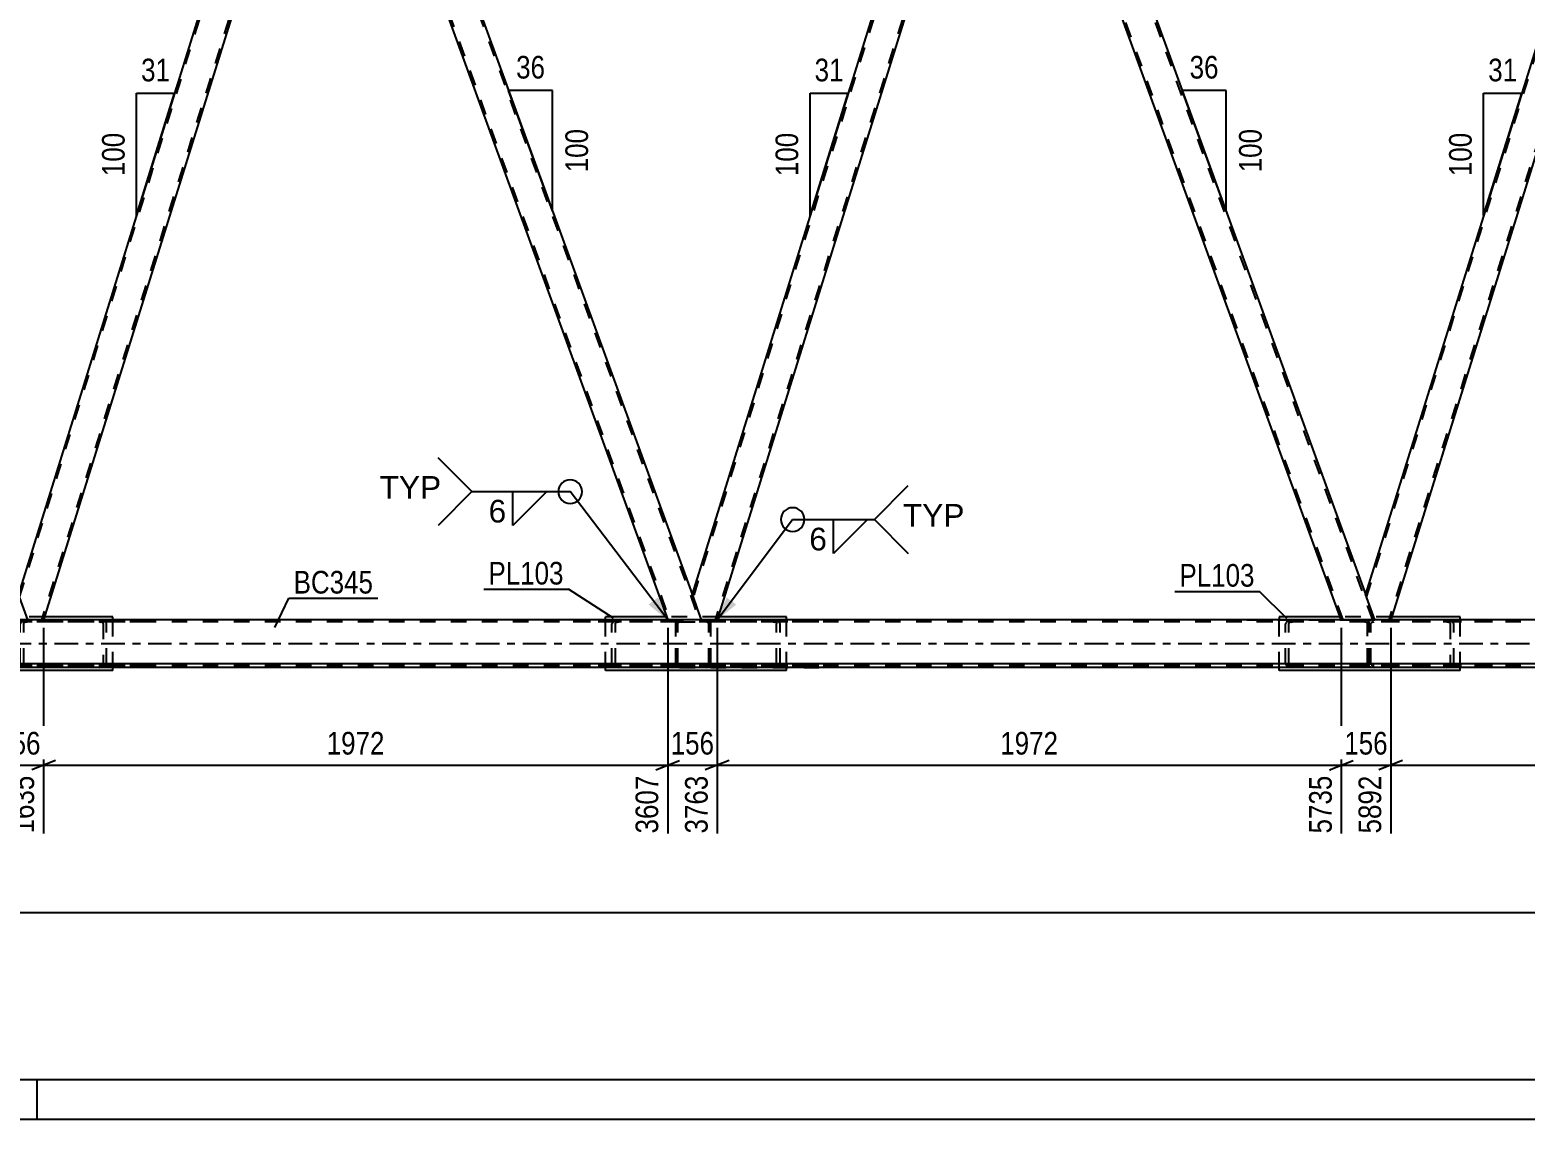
# Model space of a CAD drawing. Header units: millimetres. Extents: x -834 to 355, y -855 to -14.
# Drawn here: x -695.9 to -506.9, y -855.3 to -717.7 of the extents above; entities that cross this region are included whole.
import ezdxf

# ---------------------------------------------------------------- set-up
doc = ezdxf.new("R2010")
doc.units = ezdxf.units.MM
doc.linetypes.add('DXK_LINE_DOT2', pattern=[3.9198, 1.9599, -1.9599])
doc.linetypes.add('DXK_LINE_DOT3', pattern=[5.9187, 2.979, -0.9799, 0.9799, -0.9799])
doc.styles.add('Arial', font='ARIAL.TTF', dxfattribs={"height": 0.2})
doc.styles.add('Arial Narrow', font='ARIALN.TTF', dxfattribs={"height": 0.2})

# ---------------------------------------------------------------- blocks, each defined once
blk = doc.blocks.new('Unknown-570384938-1134')
at = {"color": 5, "linetype": 'Continuous'}
for p, q in [((-828.95, -850.33), (350.05, -850.33)), ((-694.95, -855.33), (-694.95, -850.33)), ((-833.95, -855.33), (355.05, -855.33))]:
    blk.add_line(p, q, dxfattribs=at)
blk = doc.blocks.new('Part-570384938-6758 - 6664')
at = {"color": 7, "linetype": 'DXK_LINE_DOT2'}
for p, q in [((-80.16, -792.49), (-759.54, -792.49)), ((-80.16, -798.01), (-759.54, -798.01))]:
    blk.add_line(p, q, dxfattribs=at)
at = {"color": 2, "linetype": 'Continuous'}
for p, q in [((-80.16, -792.25), (-755.54, -792.25)), ((-80.16, -798.25), (-755.54, -798.25))]:
    blk.add_line(p, q, dxfattribs=at)
at = {"color": 7, "linetype": 'DXK_LINE_DOT3'}
blk.add_line((-80.16, -795.25), (-759.54, -795.25), dxfattribs=at)
blk = doc.blocks.new('Part-570384938-7165 - 6664')
at = {"color": 7, "linetype": 'DXK_LINE_DOT2'}
for p, q in [((-609.82, -798.25), (-609.82, -792.25)), ((-596.15, -792.25), (-609.82, -792.25)), ((-596.15, -792.49), (-609.82, -792.49)), ((-601.58, -792.29), (-601.91, -792.25)), ((-601.91, -792.49), (-601.74, -792.51)), ((-601.51, -792.64), (-601.48, -792.73)), ((-601.48, -797.77), (-601.48, -792.73)), ((-601.04, -792.73), (-601.11, -792.55)), ((-601.04, -797.77), (-601.04, -792.73)), ((-596.15, -798.01), (-609.82, -798.01)), ((-609.82, -798.25), (-596.15, -798.25)), ((-601.74, -797.99), (-601.91, -798.01)), ((-601.91, -798.25), (-601.58, -798.22)), ((-601.48, -797.77), (-601.51, -797.86)), ((-601.11, -797.96), (-601.04, -797.77))]:
    blk.add_line(p, q, dxfattribs=at)
for centre, radius, start, end in [((-601.81, -792.91), 0.409, 41.9363, 80.4819), ((-601.71, -793.09), 0.817, 41.9363, 80.4819), ((-601.81, -797.59), 0.409, 279.5182, 318.0638), ((-601.71, -797.41), 0.817, 279.5182, 318.0638)]:
    blk.add_arc(centre, radius, start, end, dxfattribs=at)
blk = doc.blocks.new('Part-570384938-7232 - 6664')
at = {"color": 2, "linetype": 'Continuous'}
for p, q in [((-660.61, -671.25), (-697.31, -789)), ((-660.61, -671.25), (-659.29, -671.25)), ((-659.29, -671.25), (-657.75, -675.5)), ((-657.75, -675.5), (-694.14, -792.25)), ((-696.13, -792.25), (-697.31, -789))]:
    blk.add_line(p, q, dxfattribs=at)
at = {"color": 7, "linetype": 'DXK_LINE_DOT2'}
for p, q in [((-697.18, -789.37), (-660.36, -671.25)), ((-657.88, -675.13), (-694.39, -792.25)), ((-694.14, -792.25), (-696.13, -792.25))]:
    blk.add_line(p, q, dxfattribs=at)
blk = doc.blocks.new('Part-570384938-6977 - 6664')
at = {"color": 2, "linetype": 'Continuous'}
for p, q in [((-490.34, -671.25), (-527.04, -789)), ((-490.34, -671.25), (-489.02, -671.25)), ((-489.02, -671.25), (-487.48, -675.5)), ((-487.48, -675.5), (-523.87, -792.25)), ((-525.86, -792.25), (-527.04, -789))]:
    blk.add_line(p, q, dxfattribs=at)
at = {"color": 7, "linetype": 'DXK_LINE_DOT2'}
for p, q in [((-526.91, -789.37), (-490.09, -671.25)), ((-487.61, -675.13), (-524.12, -792.25)), ((-523.87, -792.25), (-525.86, -792.25))]:
    blk.add_line(p, q, dxfattribs=at)
blk = doc.blocks.new('Part-570384938-6995 - 6664')
at = {"color": 2, "linetype": 'Continuous'}
for p, q in [((-659.29, -671.25), (-655.04, -671.25)), ((-655.04, -671.25), (-612.18, -789)), ((-657.75, -675.5), (-615.25, -792.25)), ((-611.51, -792.25), (-615.25, -792.25)), ((-611.15, -792.25), (-611.51, -792.25)), ((-611.04, -792.25), (-611.15, -792.25)), ((-611, -792.25), (-611.04, -792.25))]:
    blk.add_line(p, q, dxfattribs=at)
at = {"color": 7, "linetype": 'DXK_LINE_DOT2'}
for p, q in [((-659.29, -671.25), (-657.75, -675.5)), ((-659.04, -671.25), (-615, -792.25)), ((-659.04, -671.25), (-659.02, -671.25)), ((-655.29, -671.25), (-611.25, -792.25)), ((-612.18, -789), (-611, -792.25)), ((-611, -792.25), (-611.15, -792.25))]:
    blk.add_line(p, q, dxfattribs=at)
blk = doc.blocks.new('Part-570384938-7006 - 6664')
at = {"color": 2, "linetype": 'Continuous'}
for p, q in [((-575.48, -671.25), (-612.18, -789)), ((-575.48, -671.25), (-574.16, -671.25)), ((-574.16, -671.25), (-572.61, -675.5)), ((-572.61, -675.5), (-609, -792.25)), ((-611, -792.25), (-612.18, -789)), ((-611, -792.25), (-609.5, -792.25)), ((-609.04, -792.25), (-609.5, -792.25)), ((-609, -792.25), (-609.04, -792.25))]:
    blk.add_line(p, q, dxfattribs=at)
at = {"color": 7, "linetype": 'DXK_LINE_DOT2'}
for p, q in [((-575.22, -671.25), (-612.04, -789.37)), ((-572.75, -675.13), (-609.25, -792.25)), ((-609.5, -792.25), (-609.15, -792.25))]:
    blk.add_line(p, q, dxfattribs=at)
blk = doc.blocks.new('Part-570384938-7026 - 6664')
at = {"color": 2, "linetype": 'Continuous'}
for p, q in [((-574.16, -671.25), (-569.9, -671.25)), ((-569.9, -671.25), (-527.04, -789)), ((-530.12, -792.25), (-572.61, -675.5))]:
    blk.add_line(p, q, dxfattribs=at)
at = {"color": 7, "linetype": 'DXK_LINE_DOT2'}
for p, q in [((-572.61, -675.5), (-574.16, -671.25)), ((-529.86, -792.25), (-573.9, -671.25)), ((-573.9, -671.25), (-573.88, -671.25)), ((-526.12, -792.25), (-570.16, -671.25)), ((-525.86, -792.25), (-527.04, -789)), ((-530.12, -792.25), (-525.86, -792.25))]:
    blk.add_line(p, q, dxfattribs=at)
blk = doc.blocks.new('Part-570384938-7076 - 6664')
at = {"color": 7, "linetype": 'DXK_LINE_DOT2'}
for p, q in [((-614.18, -792.55), (-614.22, -792.73)), ((-614.22, -797.77), (-614.22, -792.73)), ((-614.18, -792.54), (-614.18, -792.55)), ((-613.98, -792.73), (-613.96, -792.64)), ((-613.98, -797.77), (-613.98, -792.73)), ((-613.96, -792.64), (-613.91, -792.56)), ((-613.74, -792.25), (-613.92, -792.29)), ((-613.91, -792.56), (-613.83, -792.51)), ((-613.83, -792.51), (-613.74, -792.49)), ((-610.3, -792.25), (-613.74, -792.25)), ((-613.74, -792.49), (-610.3, -792.49)), ((-610.12, -792.29), (-610.3, -792.25)), ((-610.3, -792.49), (-610.21, -792.51)), ((-610.21, -792.51), (-610.13, -792.56)), ((-610.13, -792.56), (-610.08, -792.64)), ((-610.08, -792.64), (-610.06, -792.73)), ((-610.06, -797.77), (-610.06, -792.73)), ((-609.86, -792.55), (-609.86, -792.54)), ((-609.82, -792.73), (-609.86, -792.55)), ((-609.82, -797.77), (-609.82, -792.73)), ((-614.22, -797.77), (-614.22, -797.77)), ((-614.22, -797.77), (-614.18, -797.95)), ((-613.96, -797.86), (-613.98, -797.77)), ((-613.91, -797.94), (-613.96, -797.86)), ((-613.92, -798.21), (-613.74, -798.25)), ((-613.83, -797.99), (-613.91, -797.94)), ((-613.74, -798.01), (-613.83, -797.99)), ((-613.74, -798.01), (-610.3, -798.01)), ((-613.74, -798.25), (-610.3, -798.25)), ((-610.21, -797.99), (-610.3, -798.01)), ((-610.3, -798.25), (-610.12, -798.21)), ((-610.13, -797.94), (-610.21, -797.99)), ((-610.08, -797.86), (-610.13, -797.94)), ((-610.06, -797.77), (-610.08, -797.86)), ((-609.86, -797.95), (-609.82, -797.77)), ((-609.82, -797.77), (-609.82, -797.77))]:
    blk.add_line(p, q, dxfattribs=at)
for centre, start, end in [((-613.74, -792.73), 112.5, 157.5), ((-610.3, -792.73), 22.5, 67.5), ((-613.74, -797.77), 202.5, 247.5), ((-610.3, -797.77), 292.5, 337.5)]:
    blk.add_arc(centre, 0.48, start, end, dxfattribs=at)
blk = doc.blocks.new('Part-570384938-7183 - 6664')
at = {"color": 2, "linetype": 'Continuous'}
for p, q in [((-700.53, -791.85), (-708.23, -791.85)), ((-708.23, -792.25), (-708.23, -791.85)), ((-685.37, -791.85), (-694.01, -791.85)), ((-685.37, -792.25), (-685.37, -791.85)), ((-708.23, -798.65), (-708.23, -798.25)), ((-685.37, -798.65), (-708.23, -798.65)), ((-685.37, -798.65), (-685.37, -798.25))]:
    blk.add_line(p, q, dxfattribs=at)
at = {"color": 7, "linetype": 'DXK_LINE_DOT2'}
for p, q in [((-708.23, -798.25), (-708.23, -792.25)), ((-694.01, -791.85), (-700.53, -791.85)), ((-685.37, -798.25), (-685.37, -792.25))]:
    blk.add_line(p, q, dxfattribs=at)
blk = doc.blocks.new('Part-570384938-7162 - 6664')
at = {"color": 7, "linetype": 'DXK_LINE_DOT2'}
for p, q in [((-627.19, -792.25), (-614.22, -792.25)), ((-614.22, -792.49), (-627.19, -792.49)), ((-622.23, -792.55), (-622.3, -792.73)), ((-622.3, -797.77), (-622.3, -792.73)), ((-621.86, -792.73), (-621.83, -792.64)), ((-621.86, -797.77), (-621.86, -792.73)), ((-621.42, -792.25), (-621.76, -792.29)), ((-621.59, -792.51), (-621.42, -792.49)), ((-614.22, -798.25), (-614.22, -792.25)), ((-614.22, -798.01), (-627.19, -798.01)), ((-614.22, -798.25), (-627.19, -798.25)), ((-622.3, -797.77), (-622.23, -797.96)), ((-621.83, -797.86), (-621.86, -797.77)), ((-621.76, -798.22), (-621.42, -798.25)), ((-621.42, -798.01), (-621.59, -797.99))]:
    blk.add_line(p, q, dxfattribs=at)
for centre, radius, start, end in [((-621.62, -793.09), 0.817, 99.5182, 138.0638), ((-621.52, -792.91), 0.409, 99.5182, 138.0638), ((-621.62, -797.41), 0.817, 221.9363, 260.4819), ((-621.52, -797.59), 0.409, 221.9363, 260.4819)]:
    blk.add_arc(centre, radius, start, end, dxfattribs=at)
blk = doc.blocks.new('Part-570384938-7164 - 6664')
at = {"color": 7, "linetype": 'DXK_LINE_DOT2'}
for p, q in [((-697.02, -792.55), (-697.09, -792.73)), ((-697.09, -797.77), (-697.09, -792.73)), ((-696.65, -792.73), (-696.62, -792.64)), ((-696.65, -797.77), (-696.65, -792.73)), ((-696.22, -792.25), (-696.55, -792.29)), ((-696.38, -792.51), (-696.22, -792.49)), ((-681.28, -792.25), (-696.22, -792.25)), ((-681.28, -792.49), (-696.22, -792.49)), ((-686.71, -792.29), (-687.05, -792.25)), ((-687.05, -792.49), (-686.88, -792.51)), ((-686.64, -792.64), (-686.61, -792.73)), ((-686.61, -792.73), (-686.61, -797.77)), ((-686.17, -792.73), (-686.24, -792.55)), ((-686.17, -797.77), (-686.17, -792.73)), ((-697.09, -797.77), (-697.02, -797.96)), ((-696.62, -797.86), (-696.65, -797.77)), ((-696.55, -798.22), (-696.22, -798.25)), ((-696.22, -798.01), (-696.38, -797.99)), ((-681.28, -798.01), (-696.22, -798.01)), ((-681.28, -798.25), (-696.22, -798.25)), ((-686.88, -797.99), (-687.05, -798.01)), ((-687.05, -798.25), (-686.71, -798.22)), ((-686.61, -797.77), (-686.64, -797.86)), ((-686.24, -797.96), (-686.17, -797.77))]:
    blk.add_line(p, q, dxfattribs=at)
for centre, radius, start, end in [((-696.42, -793.09), 0.817, 99.5182, 138.0638), ((-696.32, -792.91), 0.409, 99.5182, 138.0638), ((-686.95, -792.91), 0.409, 41.9363, 80.4819), ((-686.85, -793.09), 0.817, 41.9363, 80.4819), ((-696.42, -797.41), 0.817, 221.9363, 260.4819), ((-696.32, -797.59), 0.409, 221.9363, 260.4819), ((-686.95, -797.59), 0.409, 279.5182, 318.0638), ((-686.85, -797.41), 0.817, 279.5182, 318.0638)]:
    blk.add_arc(centre, radius, start, end, dxfattribs=at)
blk = doc.blocks.new('Part-570384938-7166 - 6664')
at = {"color": 7, "linetype": 'DXK_LINE_DOT2'}
for p, q in [((-542.05, -792.25), (-527.12, -792.25)), ((-527.12, -792.49), (-542.05, -792.49)), ((-537.1, -792.55), (-537.16, -792.73)), ((-537.16, -797.77), (-537.16, -792.73)), ((-536.73, -792.73), (-536.69, -792.64)), ((-536.73, -797.77), (-536.73, -792.73)), ((-536.29, -792.25), (-536.62, -792.29)), ((-536.46, -792.51), (-536.29, -792.49)), ((-527.12, -792.25), (-526.82, -792.28)), ((-527.12, -792.49), (-526.95, -792.51)), ((-526.95, -792.51), (-526.81, -792.56)), ((-526.82, -798.22), (-526.82, -792.28)), ((-526.8, -792.29), (-526.82, -792.28)), ((-526.81, -797.94), (-526.81, -792.56)), ((-526.81, -792.56), (-526.77, -792.64)), ((-526.66, -792.39), (-526.8, -792.29)), ((-526.77, -792.64), (-526.75, -792.73)), ((-526.75, -797.77), (-526.75, -792.73)), ((-526.57, -792.55), (-526.66, -792.39)), ((-526.53, -792.73), (-526.57, -792.55)), ((-526.53, -797.77), (-526.53, -792.73)), ((-527.12, -798.01), (-542.05, -798.01)), ((-527.12, -798.25), (-542.05, -798.25)), ((-537.16, -797.77), (-537.1, -797.96)), ((-536.69, -797.86), (-536.73, -797.77)), ((-536.62, -798.22), (-536.29, -798.25)), ((-536.29, -798.01), (-536.46, -797.99)), ((-526.95, -797.99), (-527.12, -798.01)), ((-527.12, -798.25), (-526.82, -798.22)), ((-526.81, -797.94), (-526.95, -797.99)), ((-526.82, -798.22), (-526.8, -798.22)), ((-526.77, -797.86), (-526.81, -797.94)), ((-526.8, -798.22), (-526.66, -798.11)), ((-526.75, -797.77), (-526.77, -797.86)), ((-526.66, -798.11), (-526.57, -797.96)), ((-526.57, -797.96), (-526.53, -797.77))]:
    blk.add_line(p, q, dxfattribs=at)
for centre, radius, start, end in [((-536.49, -793.09), 0.817, 99.5182, 138.0638), ((-536.39, -792.91), 0.409, 99.5182, 138.0638), ((-536.49, -797.41), 0.817, 221.9363, 260.4819), ((-536.39, -797.59), 0.409, 221.9363, 260.4819)]:
    blk.add_arc(centre, radius, start, end, dxfattribs=at)
blk = doc.blocks.new('Part-570384938-7173 - 6664')
at = {"color": 2, "linetype": 'Continuous'}
for p, q in [((-530.26, -791.85), (-537.96, -791.85)), ((-537.96, -791.85), (-537.96, -792.25)), ((-515.1, -791.85), (-523.74, -791.85)), ((-515.1, -792.25), (-515.1, -791.85)), ((-537.96, -798.65), (-537.96, -798.25)), ((-515.1, -798.65), (-537.96, -798.65)), ((-515.1, -798.65), (-515.1, -798.25))]:
    blk.add_line(p, q, dxfattribs=at)
at = {"color": 7, "linetype": 'DXK_LINE_DOT2'}
for p, q in [((-537.96, -798.25), (-537.96, -792.25)), ((-523.74, -791.85), (-530.26, -791.85)), ((-515.1, -798.25), (-515.1, -792.25))]:
    blk.add_line(p, q, dxfattribs=at)
blk = doc.blocks.new('Part-570384938-7188 - 6664')
at = {"color": 2, "linetype": 'Continuous'}
for p, q in [((-615.4, -791.85), (-623.1, -791.85)), ((-623.1, -792.25), (-623.1, -791.85)), ((-600.24, -791.85), (-608.88, -791.85)), ((-600.24, -792.25), (-600.24, -791.85)), ((-623.1, -798.65), (-623.1, -798.25)), ((-600.24, -798.65), (-623.1, -798.65)), ((-600.24, -798.65), (-600.24, -798.25))]:
    blk.add_line(p, q, dxfattribs=at)
at = {"color": 7, "linetype": 'DXK_LINE_DOT2'}
for p, q in [((-623.1, -798.25), (-623.1, -792.25)), ((-608.88, -791.85), (-615.4, -791.85)), ((-600.24, -798.25), (-600.24, -792.25))]:
    blk.add_line(p, q, dxfattribs=at)
blk = doc.blocks.new('Part-570384938-7254 - 6664')
at = {"color": 7, "linetype": 'DXK_LINE_DOT2'}
for p, q in [((-526.76, -792.55), (-526.82, -792.73)), ((-526.82, -797.77), (-526.82, -792.73)), ((-526.39, -792.73), (-526.35, -792.64)), ((-526.39, -797.77), (-526.39, -792.73)), ((-525.95, -792.25), (-526.28, -792.29)), ((-526.12, -792.51), (-525.95, -792.49)), ((-511.01, -792.25), (-525.95, -792.25)), ((-511.01, -792.49), (-525.95, -792.49)), ((-516.44, -792.29), (-516.78, -792.25)), ((-516.78, -792.49), (-516.61, -792.51)), ((-516.37, -792.64), (-516.34, -792.73)), ((-516.34, -792.73), (-516.34, -797.77)), ((-515.9, -792.73), (-515.97, -792.55)), ((-515.9, -797.77), (-515.9, -792.73)), ((-526.82, -797.77), (-526.76, -797.96)), ((-526.35, -797.86), (-526.39, -797.77)), ((-526.28, -798.22), (-525.95, -798.25)), ((-525.95, -798.01), (-526.12, -797.99)), ((-511.01, -798.01), (-525.95, -798.01)), ((-511.01, -798.25), (-525.95, -798.25)), ((-516.61, -797.99), (-516.78, -798.01)), ((-516.78, -798.25), (-516.44, -798.22)), ((-516.34, -797.77), (-516.37, -797.86)), ((-515.97, -797.96), (-515.9, -797.77))]:
    blk.add_line(p, q, dxfattribs=at)
for centre, radius, start, end in [((-526.15, -793.09), 0.817, 99.5182, 138.0638), ((-526.05, -792.91), 0.409, 99.5182, 138.0638), ((-516.68, -792.91), 0.409, 41.9363, 80.4819), ((-516.58, -793.09), 0.817, 41.9363, 80.4819), ((-526.15, -797.41), 0.817, 221.9363, 260.4819), ((-526.05, -797.59), 0.409, 221.9363, 260.4819), ((-516.68, -797.59), 0.409, 279.5182, 318.0638), ((-516.58, -797.41), 0.817, 279.5182, 318.0638)]:
    blk.add_arc(centre, radius, start, end, dxfattribs=at)
blk = doc.blocks.new('StraightDimension-570384938-58147 - 6664')
at = {"color": 7, "linetype": 'Continuous'}
for p, q in [((-615.25, -793.25), (-615.25, -819.23)), ((-609, -793.25), (-609, -819.23)), ((-616.75, -811.21), (-613.75, -810.01)), ((-615.25, -810.61), (-609, -810.61)), ((-607.5, -810.01), (-610.5, -811.21))]:
    blk.add_line(p, q, dxfattribs=at)
at = {"color": 0}
blk.add_wipeout([(-608.79, -809.86), (-608.79, -805.66), (-615.47, -805.66), (-615.47, -809.86)], dxfattribs=at)
at = {"color": 0, "linetype": 'Continuous'}
blk.add_wipeout([(-609.6, -811.31), (-613.8, -811.31), (-613.8, -819.83), (-609.6, -819.83)], dxfattribs=at)
at = {"color": 3, "style": 'Arial Narrow'}
blk.add_text('156', height=2.863, dxfattribs=at).set_placement((-614.87, -809.26))
at = {"color": 3, "linetype": 'Continuous', "style": 'Arial Narrow'}
blk.add_text('3763', height=2.863, rotation=90.0002, dxfattribs=at).set_placement((-610.2, -819.23))
blk = doc.blocks.new('AngleDimension-570384938-53343 - 6664')
at = {"color": 7, "linetype": 'Continuous'}
for p, q in [((-551.74, -721.14), (-550.22, -725.32)), ((-544.68, -725.32), (-550.22, -725.32)), ((-544.68, -740.54), (-550.22, -725.32)), ((-544.68, -740.54), (-544.68, -725.32))]:
    blk.add_line(p, q, dxfattribs=at)
at = {"color": 0}
for points in [[(-545.02, -724.42), (-545.02, -720.22), (-549.88, -720.22), (-549.88, -724.42)], [(-539.58, -729.59), (-543.78, -729.59), (-543.78, -736.27), (-539.58, -736.27)]]:
    blk.add_wipeout(points, dxfattribs=at)
at = {"color": 3, "style": 'Arial Narrow'}
blk.add_text('36', height=2.863, dxfattribs=at).set_placement((-549.28, -723.82))
blk.add_text('100', height=2.863, rotation=90.0002, dxfattribs=at).set_placement((-540.18, -735.67))
blk = doc.blocks.new('StraightDimension-570384938-58146 - 6664')
at = {"color": 7, "linetype": 'Continuous'}
for p, q in [((-609, -793.25), (-609, -819.23)), ((-530.12, -793.25), (-530.12, -819.23)), ((-607.5, -810.01), (-610.5, -811.21)), ((-609, -810.61), (-530.12, -810.61)), ((-531.62, -811.21), (-528.62, -810.01))]:
    blk.add_line(p, q, dxfattribs=at)
at = {"color": 0}
blk.add_wipeout([(-565.3, -809.86), (-565.3, -805.66), (-573.82, -805.66), (-573.82, -809.86)], dxfattribs=at)
at = {"color": 0, "linetype": 'Continuous'}
blk.add_wipeout([(-530.72, -811.31), (-534.92, -811.31), (-534.92, -819.83), (-530.72, -819.83)], dxfattribs=at)
at = {"color": 3, "style": 'Arial Narrow'}
blk.add_text('1972', height=2.863, dxfattribs=at).set_placement((-573.22, -809.26))
at = {"color": 3, "linetype": 'Continuous', "style": 'Arial Narrow'}
blk.add_text('5735', height=2.863, rotation=90.0002, dxfattribs=at).set_placement((-531.32, -819.23))
blk = doc.blocks.new('StraightDimension-570384938-8050 - 6664')
at = {"color": 7, "linetype": 'Continuous'}
blk.add_line((-734.86, -797.73), (-202.29, -797.73), dxfattribs=at)
blk = doc.blocks.new('StraightDimension-570384938-58148 - 6664')
at = {"color": 7, "linetype": 'Continuous'}
for p, q in [((-694.14, -793.25), (-694.14, -819.23)), ((-615.25, -793.25), (-615.25, -819.23)), ((-692.64, -810.01), (-695.64, -811.21)), ((-694.14, -810.61), (-615.25, -810.61)), ((-616.75, -811.21), (-613.75, -810.01))]:
    blk.add_line(p, q, dxfattribs=at)
at = {"color": 0}
blk.add_wipeout([(-650.44, -809.86), (-650.44, -805.66), (-658.95, -805.66), (-658.95, -809.86)], dxfattribs=at)
at = {"color": 0, "linetype": 'Continuous'}
blk.add_wipeout([(-615.85, -811.31), (-620.05, -811.31), (-620.05, -819.83), (-615.85, -819.83)], dxfattribs=at)
at = {"color": 3, "style": 'Arial Narrow'}
blk.add_text('1972', height=2.863, dxfattribs=at).set_placement((-658.35, -809.26))
at = {"color": 3, "linetype": 'Continuous', "style": 'Arial Narrow'}
blk.add_text('3607', height=2.863, rotation=90.0002, dxfattribs=at).set_placement((-616.45, -819.23))
blk = doc.blocks.new('StraightDimension-570384938-58149 - 6664')
at = {"color": 7, "linetype": 'Continuous'}
for p, q in [((-700.39, -793.25), (-700.39, -819.23)), ((-694.14, -793.25), (-694.14, -819.23)), ((-701.89, -811.21), (-698.89, -810.01)), ((-700.39, -810.61), (-694.14, -810.61)), ((-692.64, -810.01), (-695.64, -811.21))]:
    blk.add_line(p, q, dxfattribs=at)
at = {"color": 0}
blk.add_wipeout([(-693.92, -809.86), (-693.92, -805.66), (-700.6, -805.66), (-700.6, -809.86)], dxfattribs=at)
at = {"color": 0, "linetype": 'Continuous'}
blk.add_wipeout([(-694.74, -811.31), (-698.94, -811.31), (-698.94, -819.83), (-694.74, -819.83)], dxfattribs=at)
at = {"color": 3, "style": 'Arial Narrow'}
blk.add_text('156', height=2.863, dxfattribs=at).set_placement((-700, -809.26))
at = {"color": 3, "linetype": 'Continuous', "style": 'Arial Narrow'}
blk.add_text('1635', height=2.863, rotation=90.0002, dxfattribs=at).set_placement((-695.34, -819.23))
blk = doc.blocks.new('StraightDimension-570384938-56391 - 6664')
at = {"color": 7, "linetype": 'Continuous'}
blk.add_line((-760.34, -829.21), (-68.06, -829.21), dxfattribs=at)
blk = doc.blocks.new('StraightDimension-570384938-58145 - 6664')
at = {"color": 7, "linetype": 'Continuous'}
for p, q in [((-530.12, -793.25), (-530.12, -819.23)), ((-523.87, -793.25), (-523.87, -819.23)), ((-531.62, -811.21), (-528.62, -810.01)), ((-530.12, -810.61), (-523.87, -810.61)), ((-522.37, -810.01), (-525.37, -811.21))]:
    blk.add_line(p, q, dxfattribs=at)
at = {"color": 0}
blk.add_wipeout([(-523.65, -809.86), (-523.65, -805.66), (-530.33, -805.66), (-530.33, -809.86)], dxfattribs=at)
at = {"color": 0, "linetype": 'Continuous'}
blk.add_wipeout([(-524.47, -811.31), (-528.67, -811.31), (-528.67, -819.83), (-524.47, -819.83)], dxfattribs=at)
at = {"color": 3, "style": 'Arial Narrow'}
blk.add_text('156', height=2.863, dxfattribs=at).set_placement((-529.73, -809.26))
at = {"color": 3, "linetype": 'Continuous', "style": 'Arial Narrow'}
blk.add_text('5892', height=2.863, rotation=90.0002, dxfattribs=at).set_placement((-525.07, -819.23))
blk = doc.blocks.new('AngleDimension-570384938-53533 - 6664')
at = {"color": 7, "linetype": 'Continuous'}
for p, q in [((-682.39, -725.67), (-677.57, -725.67)), ((-682.39, -741.14), (-677.57, -725.67)), ((-682.39, -741.14), (-682.39, -725.67)), ((-677.32, -724.87), (-677.57, -725.67))]:
    blk.add_line(p, q, dxfattribs=at)
at = {"color": 0}
for points in [[(-677.56, -724.77), (-677.56, -720.57), (-682.41, -720.57), (-682.41, -724.77)], [(-683.29, -730.06), (-687.49, -730.06), (-687.49, -736.75), (-683.29, -736.75)]]:
    blk.add_wipeout(points, dxfattribs=at)
at = {"color": 3, "style": 'Arial Narrow'}
blk.add_text('31', height=2.863, dxfattribs=at).set_placement((-681.81, -724.17))
blk.add_text('100', height=2.863, rotation=90.0002, dxfattribs=at).set_placement((-683.89, -736.15))
blk = doc.blocks.new('AngleDimension-570384938-53519 - 6664')
at = {"color": 7, "linetype": 'Continuous'}
for p, q in [((-597.26, -725.67), (-592.44, -725.67)), ((-597.26, -741.14), (-592.44, -725.67)), ((-597.26, -741.14), (-597.26, -725.67)), ((-592.19, -724.87), (-592.44, -725.67))]:
    blk.add_line(p, q, dxfattribs=at)
at = {"color": 0}
for points in [[(-592.42, -724.77), (-592.42, -720.57), (-597.28, -720.57), (-597.28, -724.77)], [(-598.16, -730.06), (-602.36, -730.06), (-602.36, -736.75), (-598.16, -736.75)]]:
    blk.add_wipeout(points, dxfattribs=at)
at = {"color": 3, "style": 'Arial Narrow'}
blk.add_text('31', height=2.863, dxfattribs=at).set_placement((-596.68, -724.17))
blk.add_text('100', height=2.863, rotation=90.0002, dxfattribs=at).set_placement((-598.76, -736.15))
blk = doc.blocks.new('AngleDimension-570384938-53327 - 6664')
at = {"color": 7, "linetype": 'Continuous'}
for p, q in [((-636.88, -721.14), (-635.36, -725.32)), ((-629.82, -725.32), (-635.36, -725.32)), ((-629.82, -740.54), (-635.36, -725.32)), ((-629.82, -740.54), (-629.82, -725.32))]:
    blk.add_line(p, q, dxfattribs=at)
at = {"color": 0}
for points in [[(-630.16, -724.42), (-630.16, -720.22), (-635.01, -720.22), (-635.01, -724.42)], [(-624.72, -729.59), (-628.92, -729.59), (-628.92, -736.27), (-624.72, -736.27)]]:
    blk.add_wipeout(points, dxfattribs=at)
at = {"color": 3, "style": 'Arial Narrow'}
blk.add_text('36', height=2.863, dxfattribs=at).set_placement((-634.41, -723.82))
blk.add_text('100', height=2.863, rotation=90.0002, dxfattribs=at).set_placement((-625.32, -735.67))
blk = doc.blocks.new('AngleDimension-570384938-53505 - 6664')
at = {"color": 7, "linetype": 'Continuous'}
for p, q in [((-512.13, -725.67), (-507.3, -725.67)), ((-512.13, -741.14), (-507.3, -725.67)), ((-512.13, -741.14), (-512.13, -725.67)), ((-507.06, -724.87), (-507.3, -725.67))]:
    blk.add_line(p, q, dxfattribs=at)
at = {"color": 0}
for points in [[(-507.29, -724.77), (-507.29, -720.57), (-512.14, -720.57), (-512.14, -724.77)], [(-513.03, -730.06), (-517.23, -730.06), (-517.23, -736.75), (-513.03, -736.75)]]:
    blk.add_wipeout(points, dxfattribs=at)
at = {"color": 3, "style": 'Arial Narrow'}
blk.add_text('31', height=2.863, dxfattribs=at).set_placement((-511.54, -724.17))
blk.add_text('100', height=2.863, rotation=90.0002, dxfattribs=at).set_placement((-513.63, -736.15))
blk = doc.blocks.new('StraightDimension-570384938-58144 - 6664')
at = {"color": 7, "linetype": 'Continuous'}
for p, q in [((-523.87, -793.25), (-523.87, -819.23)), ((-444.98, -793.25), (-444.98, -819.23)), ((-522.37, -810.01), (-525.37, -811.21)), ((-523.87, -810.61), (-444.98, -810.61)), ((-446.48, -811.21), (-443.48, -810.01))]:
    blk.add_line(p, q, dxfattribs=at)
at = {"color": 0}
blk.add_wipeout([(-480.17, -809.86), (-480.17, -805.66), (-488.68, -805.66), (-488.68, -809.86)], dxfattribs=at)
at = {"color": 0, "linetype": 'Continuous'}
blk.add_wipeout([(-445.58, -811.31), (-449.78, -811.31), (-449.78, -819.83), (-445.58, -819.83)], dxfattribs=at)
at = {"color": 3, "style": 'Arial Narrow'}
blk.add_text('1972', height=2.863, dxfattribs=at).set_placement((-488.08, -809.26))
at = {"color": 3, "linetype": 'Continuous', "style": 'Arial Narrow'}
blk.add_text('7864', height=2.863, rotation=90.0002, dxfattribs=at).set_placement((-446.18, -819.23))
blk = doc.blocks.new('Mark-570384938-6754 - 6664')
at = {"color": 0}
blk.add_wipeout([(-652.48, -788.91), (-652.48, -785.91), (-662.53, -785.91), (-662.53, -788.91)], dxfattribs=at)
blk.add_wipeout([(-652.48, -788.91), (-652.48, -785.91), (-662.53, -785.91), (-662.53, -788.91)], dxfattribs=at)
at = {"color": 30, "linetype": 'Continuous'}
for p, q in [((-664.91, -793.19), (-663.13, -789.51)), ((-663.13, -789.51), (-651.88, -789.51))]:
    blk.add_line(p, q, dxfattribs=at)
at = {"color": 3, "style": 'Arial Narrow'}
blk.add_text('BC345', height=2.863, dxfattribs=at).set_placement((-662.53, -788.91))
blk = doc.blocks.new('Mark-570384938-7169 - 6664')
at = {"color": 0}
blk.add_wipeout([(-541.07, -788.04), (-541.07, -785.04), (-550.57, -785.04), (-550.57, -788.04)], dxfattribs=at)
blk.add_wipeout([(-541.07, -788.04), (-541.07, -785.04), (-550.57, -785.04), (-550.57, -788.04)], dxfattribs=at)
at = {"color": 30, "linetype": 'Continuous'}
for p in [(-551.17, -788.64), (-537, -792.08)]:
    blk.add_line(p, (-540.47, -788.64), dxfattribs=at)
at = {"color": 3, "style": 'Arial Narrow'}
blk.add_text('PL103', height=2.863, dxfattribs=at).set_placement((-550.57, -788.04))
blk = doc.blocks.new('WeldMark-570384938-63108 - 6664')
at = {"linetype": 'Continuous'}
blk.add_hatch(color=30, dxfattribs=at).paths.add_polyline_path([(-616.47, -789.4), (-615.25, -792.25), (-617.67, -790.31)])
at = {"color": 3, "linetype": 'Continuous'}
for q in [(-644.28, -771.74), (-644.28, -780.31)]:
    blk.add_line((-639.99, -776.03), q, dxfattribs=at)
at = {"color": 30, "linetype": 'Continuous'}
blk.add_line((-615.25, -792.25), (-627.57, -776.03), dxfattribs=at)
at = {"color": 3, "linetype": 'Continuous'}
for start, end in [(90, 270), (270, 90)]:
    blk.add_arc((-627.57, -776.03), 1.5, start, end, dxfattribs=at)
at = {"color": 0}
blk.add_wipeout([(-635.47, -780.13), (-635.47, -776.73), (-638.09, -776.73), (-638.09, -780.13)], dxfattribs=at)
at = {"color": 30, "linetype": 'Continuous'}
blk.add_line((-639.99, -776.03), (-627.57, -776.03), dxfattribs=at)
at = {"color": 3, "linetype": 'Continuous'}
for p, q in [((-634.81, -776.03), (-630.53, -776.03)), ((-630.53, -776.03), (-634.81, -780.31)), ((-634.81, -780.31), (-634.81, -776.03))]:
    blk.add_line(p, q, dxfattribs=at)
at = {"color": 3, "style": 'Arial'}
blk.add_text('6', height=2.87, dxfattribs=at).set_placement((-637.89, -779.93))
at = {"color": 0, "linetype": 'Continuous'}
blk.add_wipeout([(-643.89, -776.93), (-643.89, -773.93), (-651.67, -773.93), (-651.67, -776.93)], dxfattribs=at)
blk.add_wipeout([(-643.89, -776.93), (-643.89, -773.93), (-651.67, -773.93), (-651.67, -776.93)], dxfattribs=at)
at = {"color": 3, "linetype": 'Continuous', "style": 'Arial'}
blk.add_text('TYP', height=2.865, dxfattribs=at).set_placement((-651.67, -776.93))
blk = doc.blocks.new('Mark-570384938-7184 - 6664')
at = {"color": 0}
blk.add_wipeout([(-628.41, -787.77), (-628.41, -784.77), (-637.91, -784.77), (-637.91, -787.77)], dxfattribs=at)
blk.add_wipeout([(-628.41, -787.77), (-628.41, -784.77), (-637.91, -784.77), (-637.91, -787.77)], dxfattribs=at)
at = {"color": 30, "linetype": 'Continuous'}
for p in [(-638.51, -788.37), (-622.1, -792.03)]:
    blk.add_line(p, (-627.81, -788.37), dxfattribs=at)
at = {"color": 3, "style": 'Arial Narrow'}
blk.add_text('PL103', height=2.863, dxfattribs=at).set_placement((-637.91, -787.77))
blk = doc.blocks.new('WeldMark-570384938-63121 - 6664')
at = {"linetype": 'Continuous'}
blk.add_hatch(color=30, dxfattribs=at).paths.add_polyline_path([(-606.6, -790.3), (-609, -792.25), (-607.8, -789.4)])
at = {"color": 3, "linetype": 'Continuous'}
for q in [(-584.85, -775.27), (-584.85, -783.84)]:
    blk.add_line((-589.13, -779.56), q, dxfattribs=at)
at = {"color": 30, "linetype": 'Continuous'}
blk.add_line((-609, -792.25), (-599.46, -779.56), dxfattribs=at)
at = {"color": 3, "linetype": 'Continuous'}
blk.add_arc((-599.46, -779.56), 1.5, 90, 270, dxfattribs=at)
at = {"color": 0}
blk.add_wipeout([(-594.93, -783.66), (-594.93, -780.26), (-597.56, -780.26), (-597.56, -783.66)], dxfattribs=at)
at = {"color": 30, "linetype": 'Continuous'}
blk.add_line((-599.46, -779.56), (-589.13, -779.56), dxfattribs=at)
at = {"color": 3, "linetype": 'Continuous'}
for p, q in [((-594.28, -779.56), (-589.99, -779.56)), ((-589.99, -779.56), (-594.28, -783.84)), ((-594.28, -783.84), (-594.28, -779.56))]:
    blk.add_line(p, q, dxfattribs=at)
blk.add_arc((-599.46, -779.56), 1.5, 270, 90, dxfattribs=at)
at = {"color": 3, "style": 'Arial'}
blk.add_text('6', height=2.87, dxfattribs=at).set_placement((-597.36, -783.46))
at = {"color": 0, "linetype": 'Continuous'}
blk.add_wipeout([(-577.76, -780.46), (-577.76, -777.46), (-585.53, -777.46), (-585.53, -780.46)], dxfattribs=at)
blk.add_wipeout([(-577.76, -780.46), (-577.76, -777.46), (-585.53, -777.46), (-585.53, -780.46)], dxfattribs=at)
at = {"color": 3, "linetype": 'Continuous', "style": 'Arial'}
blk.add_text('TYP', height=2.865, dxfattribs=at).set_placement((-585.53, -780.46))

msp = doc.modelspace()

# ---------------------------------------------------------------- block references
for name in ['Unknown-570384938-1134', 'Part-570384938-7232 - 6664', 'Part-570384938-6995 - 6664', 'Part-570384938-7006 - 6664', 'Part-570384938-7026 - 6664', 'Part-570384938-6977 - 6664', 'Part-570384938-6758 - 6664', 'Part-570384938-7183 - 6664', 'Part-570384938-7164 - 6664', 'Part-570384938-7162 - 6664', 'Part-570384938-7188 - 6664', 'Part-570384938-7076 - 6664', 'Part-570384938-7165 - 6664', 'Part-570384938-7166 - 6664', 'Part-570384938-7173 - 6664', 'Part-570384938-7254 - 6664']:
    msp.add_blockref(name, (0, 0))

# ---------------------------------------------------------------- next in the draw order: block references
for name in ['AngleDimension-570384938-53533 - 6664', 'AngleDimension-570384938-53327 - 6664', 'AngleDimension-570384938-53519 - 6664', 'AngleDimension-570384938-53343 - 6664', 'AngleDimension-570384938-53505 - 6664', 'WeldMark-570384938-63121 - 6664', 'Mark-570384938-7169 - 6664', 'StraightDimension-570384938-58147 - 6664']:
    msp.add_blockref(name, (0, 0))

# ---------------------------------------------------------------- next in the draw order: block references
msp.add_blockref('StraightDimension-570384938-58146 - 6664', (0, 0))

# ---------------------------------------------------------------- next in the draw order: block references
msp.add_blockref('StraightDimension-570384938-8050 - 6664', (0, 0))

# ---------------------------------------------------------------- next in the draw order: block references
msp.add_blockref('StraightDimension-570384938-58148 - 6664', (0, 0))

# ---------------------------------------------------------------- next in the draw order: block references
for name in ['Mark-570384938-6754 - 6664', 'StraightDimension-570384938-58149 - 6664']:
    msp.add_blockref(name, (0, 0))

# ---------------------------------------------------------------- next in the draw order: block references
for name in ['WeldMark-570384938-63108 - 6664', 'StraightDimension-570384938-56391 - 6664']:
    msp.add_blockref(name, (0, 0))

# ---------------------------------------------------------------- next in the draw order: block references
for name in ['Mark-570384938-7184 - 6664', 'StraightDimension-570384938-58145 - 6664']:
    msp.add_blockref(name, (0, 0))

# ---------------------------------------------------------------- next in the draw order: block references
msp.add_blockref('StraightDimension-570384938-58144 - 6664', (0, 0))

doc.saveas('drawing.dxf')
